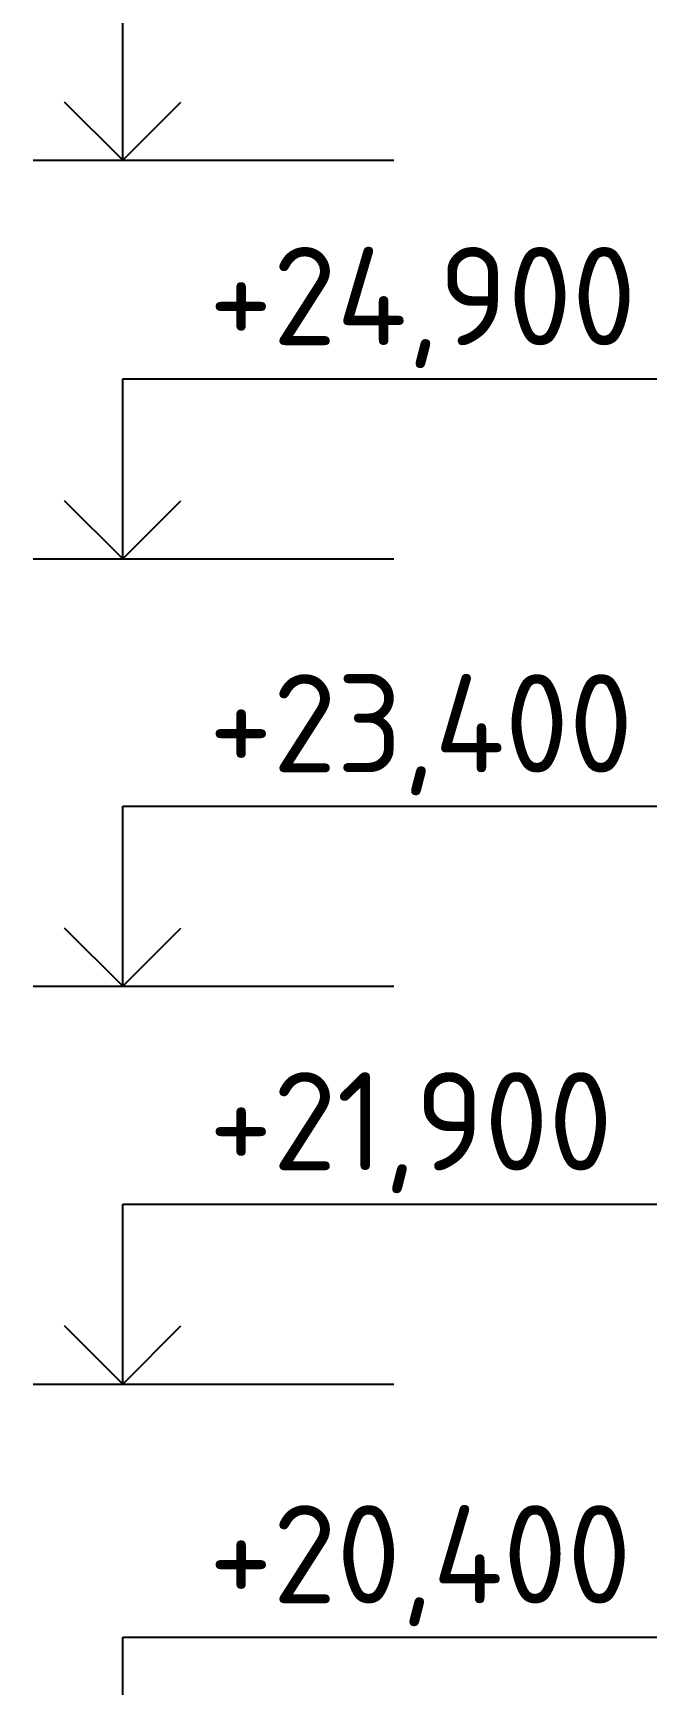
# Model space of a CAD drawing. Header units: inches. Extents: x -2431 to 214825, y 3 to 92804.
# Drawn here: x 175740 to 178006, y 32803 to 38803 of the extents above; entities that cross this region are included whole.
import ezdxf

# ---------------------------------------------------------------- set-up
doc = ezdxf.new("R2010")
doc.units = ezdxf.units.IN
doc.header["$MEASUREMENT"] = 0
doc.styles.add('Чертеж250', font='', dxfattribs={"height": 250})
doc.styles.get('Чертеж250').set_extended_font_data('GOST type B')

# ---------------------------------------------------------------- blocks, each defined once
blk = doc.blocks.new('1111')
for p, q in [((0, 653.9), (-1940.4, 653.9)), ((0, 0), (0, 653.9)), ((0, 0), (-211.2, 211.2)), ((0, 0), (211.2, 211.2)), ((325.9, 0), (-985.2, 0))]:
    blk.add_line(p, q)

msp = doc.modelspace()

# ---------------------------------------------------------------- linework, layer by layer
for p, q in [((176065.54701, 38340.57582), (176065.54701, 38994.48258)), ((176065.54701, 38340.57582), (176065.54701, 38994.48258)), ((176065.54701, 36892.30307), (176065.54701, 37546.20983)), ((176065.54701, 37546.20983), (178005.92252, 37546.20983)), ((176065.54701, 36892.30307), (176065.54701, 37546.20983)), ((176065.54701, 37546.20983), (178005.92252, 37546.20983)), ((176065.54701, 35994.48258), (178005.92252, 35994.48258)), ((176065.54701, 35994.48258), (178005.92252, 35994.48258)), ((176065.54701, 34549.11744), (178005.92252, 34549.11744)), ((176065.54701, 34549.11744), (178005.92252, 34549.11744)), ((176065.54701, 32322.324), (176065.54701, 32976.23076)), ((176065.54701, 32976.23076), (178005.92252, 32976.23076)), ((176065.54701, 32322.324), (176065.54701, 32976.23076)), ((176065.54701, 32976.23076), (178005.92252, 32976.23076))]:
    msp.add_line(p, q)

# ---------------------------------------------------------------- block references
at = {"xscale": -1}
for p in [(176065.54701, 38340.57582), (176065.54701, 36892.30307), (176065.54701, 35340.57582), (176065.54701, 33895.21068), (176065.54701, 32322.324)]:
    msp.add_blockref('1111', p, dxfattribs=at)

# ---------------------------------------------------------------- texts
at = {"style": 'Чертеж250'}
for s, p in [('+24,900', (176378.37904, 37668.79305)), ('+23,400', (176378.37904, 36117.0658)), ('+21,900', (176378.37904, 34671.70066)), ('+20,400', (176378.37904, 33098.81398))]:
    msp.add_text(s, height=356.591914, dxfattribs=at).set_placement(p)

doc.saveas('drawing.dxf')
